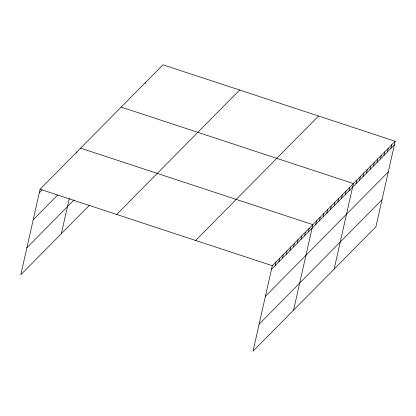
<?xml version="1.0" encoding="UTF-8"?>
<svg xmlns="http://www.w3.org/2000/svg" width="416" height="416" viewBox="0 0 416 416"><rect width="100%" height="100%" fill="white"/><g stroke="black" fill="none" stroke-linecap="round" stroke-linejoin="round"><path stroke-width="0.62" d="M395.2 141.258L272.293 265.704L253.022 351.213L375.929 226.767L395.2 141.258L162.978 64.787L40.071 189.233L20.8 274.742L89.222 205.462M76.674 153.093L76.944 151.902M61.36 233.672L69.306 198.406M145.298 83.611L145.564 82.42M275.174 265.554L275.98 261.976M278.86 261.82L279.666 258.242M282.547 258.086L283.353 254.509M286.234 254.353L287.04 250.775M289.921 250.619L290.727 247.042M293.608 246.886L294.414 243.308M297.294 243.152L298.1 239.574M300.981 239.424L301.787 235.841M304.668 235.69L305.479 232.107M308.355 231.956L309.166 228.374M293.582 310.144L312.853 224.64L80.631 148.169M315.734 224.489L316.54 220.906M319.42 220.756L320.226 217.173M323.107 217.022L323.913 213.439M326.794 213.288L327.6 209.706M330.481 209.555L331.287 205.972M334.168 205.821L334.974 202.238M337.854 202.088L338.66 198.505M341.541 198.354L342.347 194.771M345.228 194.62L346.039 191.038M348.915 190.887L349.726 187.304M334.142 269.074L353.413 183.57L121.191 107.099M356.086 183.628L356.892 180.045M359.57 180.102L360.376 176.519M363.054 176.576L363.86 172.994M366.532 173.051L367.338 169.468M370.016 169.525L370.822 165.942M373.5 166L374.306 162.417M376.979 162.469L377.79 158.891M380.463 158.943L381.269 155.366M383.947 155.418L384.753 151.84M387.426 151.892L388.237 148.314M390.91 148.366L391.716 144.784M39.26 192.816L42.13 189.914M33.171 219.851L57.751 194.964M26.894 247.707L74.006 200.002M116.704 214.469L239.611 90.022M195.66 240.469L318.568 116.022M271.487 269.287L394.394 144.841M265.392 296.322L388.3 171.876M259.116 324.178L382.023 199.732M40.071 189.233L272.293 265.704"/></g></svg>
